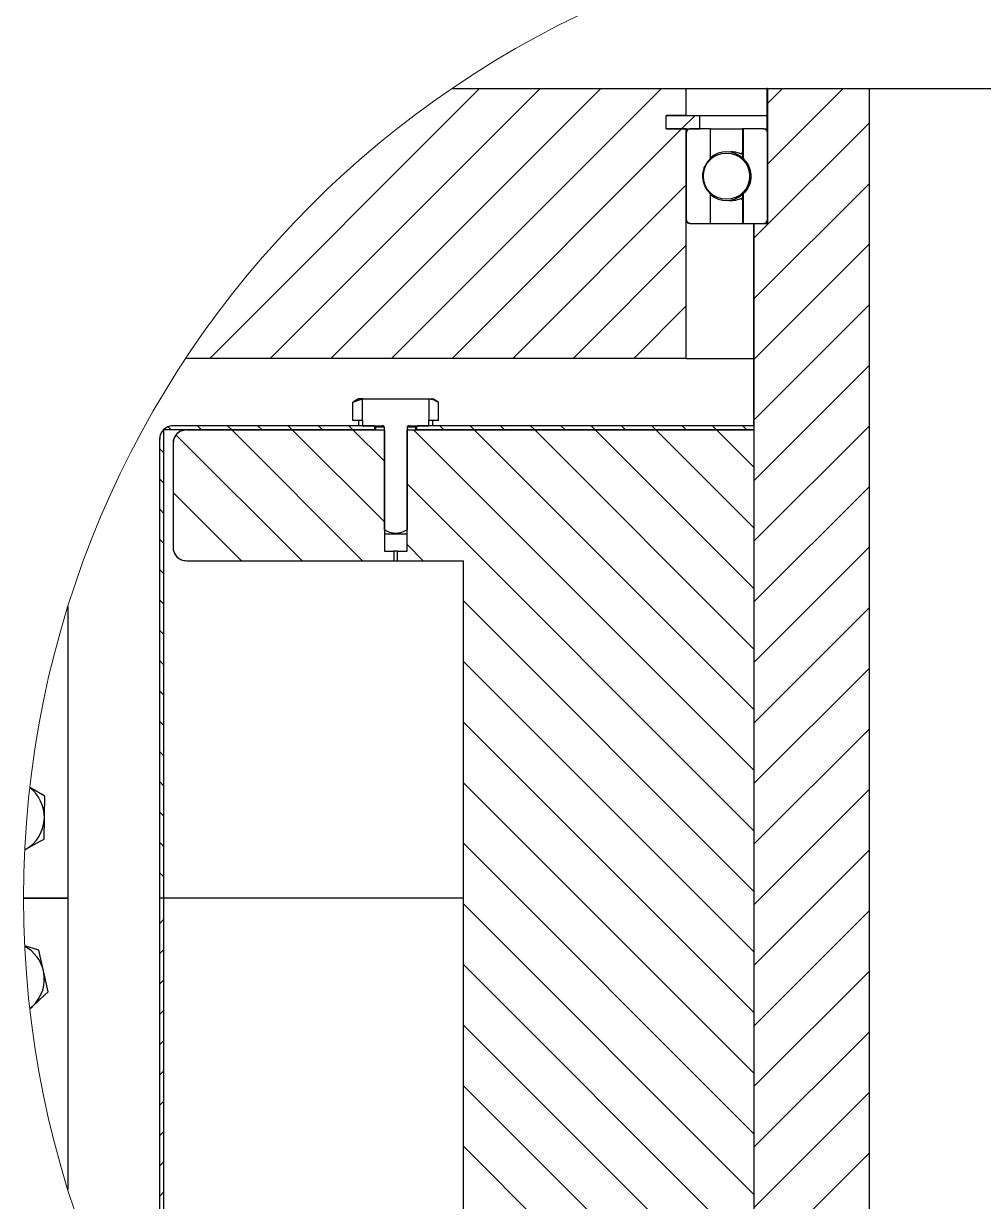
# Model space of a CAD drawing. Header units: millimetres. Extents: x -48 to 1187, y 2 to 839.
# Drawn here: x 536.6 to 607.7, y 161.1 to 248.3 of the extents above; entities that cross this region are included whole.
import ezdxf

# ---------------------------------------------------------------- set-up
doc = ezdxf.new("R2010")
doc.units = ezdxf.units.MM

# ---------------------------------------------------------------- blocks, each defined once
blk = doc.blocks.new('SW_HATCH_5')
at = {"color": 0, "linetype": 'Continuous', "lineweight": 18}
for p, q in [((-101.944, 95.622), (-81.944, 115.622)), ((-97.454, 95.622), (-77.453, 115.622)), ((-92.963, 95.622), (-72.963, 115.622)), ((-88.473, 95.622), (-68.473, 115.622)), ((-60.617, 110.008), (-55.003, 115.622)), ((-60.617, 114.498), (-59.493, 115.622)), ((-66.983, 112.622), (-65.983, 113.622)), ((-83.983, 95.622), (-66.983, 112.622)), ((-61.619, 104.516), (-53.083, 113.051)), ((-79.493, 95.622), (-66.628, 108.487)), ((-61.619, 100.026), (-53.083, 108.561)), ((-75.003, 95.622), (-66.628, 103.997)), ((-61.619, 95.535), (-53.083, 104.071)), ((-61.619, 91.045), (-53.083, 99.581)), ((-70.513, 95.622), (-66.628, 99.507)), ((-61.619, 86.555), (-53.083, 95.091)), ((-104.802, 90.322), (-105.016, 90.537)), ((-95.102, 80.622), (-104.421, 89.941)), ((-102.557, 90.322), (-102.857, 90.622)), ((-100.311, 90.322), (-100.611, 90.622)), ((-90.611, 80.622), (-100.311, 90.322)), ((-98.066, 90.322), (-98.366, 90.622)), ((-95.821, 90.322), (-96.121, 90.622)), ((-89.002, 83.503), (-95.821, 90.322)), ((-93.576, 90.322), (-93.876, 90.622)), ((-91.331, 90.322), (-91.631, 90.622)), ((-89.002, 87.993), (-91.331, 90.322)), ((-61.619, 65.1), (-86.841, 90.322)), ((-84.596, 90.322), (-84.896, 90.622)), ((-82.351, 90.322), (-82.651, 90.622)), ((-61.619, 69.59), (-82.351, 90.322)), ((-80.106, 90.322), (-80.406, 90.622)), ((-77.861, 90.322), (-78.161, 90.622)), ((-61.619, 74.08), (-77.861, 90.322)), ((-75.616, 90.322), (-75.916, 90.622)), ((-73.371, 90.322), (-73.671, 90.622)), ((-61.619, 78.57), (-73.371, 90.322)), ((-71.126, 90.322), (-71.426, 90.622)), ((-68.881, 90.322), (-69.181, 90.622)), ((-61.619, 83.061), (-68.881, 90.322)), ((-66.635, 90.322), (-66.935, 90.622)), ((-64.39, 90.322), (-64.69, 90.622)), ((-61.619, 87.551), (-64.39, 90.322)), ((-62.145, 90.322), (-62.445, 90.622)), ((-61.619, 82.065), (-53.083, 90.601)), ((-105.348, 88.624), (-105.648, 88.924)), ((-105.348, 86.379), (-105.648, 86.679)), ((-99.592, 80.622), (-104.648, 85.679)), ((-61.619, 60.61), (-87.32, 86.311)), ((-61.619, 77.575), (-53.083, 86.111)), ((-105.348, 84.134), (-105.648, 84.434)), ((-105.348, 81.889), (-105.648, 82.189)), ((-86.121, 80.622), (-87.32, 81.82)), ((-61.619, 73.085), (-53.083, 81.62)), ((-105.348, 79.644), (-105.648, 79.944)), ((-105.348, 77.398), (-105.648, 77.699)), ((-61.619, 56.12), (-83.142, 77.642)), ((-61.619, 68.595), (-53.083, 77.13)), ((-105.348, 75.153), (-105.648, 75.453)), ((-105.348, 72.908), (-105.648, 73.208)), ((-61.619, 51.63), (-83.142, 73.152)), ((-61.619, 64.105), (-53.083, 72.64)), ((-105.348, 70.663), (-105.648, 70.963)), ((-105.348, 68.418), (-105.648, 68.718)), ((-61.619, 47.14), (-83.142, 68.662)), ((-61.619, 59.614), (-53.083, 68.15)), ((-105.348, 66.173), (-105.648, 66.473)), ((-105.348, 63.928), (-105.648, 64.228)), ((-61.619, 42.649), (-83.142, 64.172)), ((-61.619, 55.124), (-53.083, 63.66)), ((-105.348, 61.683), (-105.648, 61.983)), ((-105.348, 59.438), (-105.648, 59.738)), ((-61.619, 38.159), (-83.142, 59.682)), ((-61.619, 50.634), (-53.083, 59.17)), ((-105.348, 57.193), (-105.648, 57.493)), ((-61.619, 33.669), (-83.142, 55.192)), ((-61.619, 46.144), (-53.083, 54.68)), ((-105.648, 53.751), (-105.348, 54.051)), ((-105.648, 51.506), (-105.348, 51.806)), ((-61.619, 29.179), (-83.142, 50.701)), ((-61.619, 41.654), (-53.083, 50.19)), ((-105.648, 49.261), (-105.348, 49.561)), ((-105.648, 47.016), (-105.348, 47.316)), ((-61.619, 24.689), (-83.142, 46.211)), ((-61.619, 37.164), (-53.083, 45.699)), ((-105.648, 44.771), (-105.348, 45.071)), ((-105.648, 42.526), (-105.348, 42.826)), ((-62.342, 20.922), (-83.142, 41.721)), ((-61.619, 32.674), (-53.083, 41.209)), ((-105.648, 40.281), (-105.348, 40.581)), ((-105.648, 38.036), (-105.348, 38.336)), ((-66.832, 20.922), (-83.142, 37.231)), ((-61.619, 28.183), (-53.083, 36.719)), ((-105.648, 35.791), (-105.348, 36.091)), ((-105.648, 33.546), (-105.348, 33.846))]:
    blk.add_line(p, q, dxfattribs=at)

msp = doc.modelspace()

# ---------------------------------------------------------------- linework, layer by layer
at = {"color": 7, "linetype": 'Continuous', "lineweight": 25}
for p, q in [((568.373823, 243.530363), (585.732961, 243.530363)), ((585.732961, 241.530366), (585.732961, 243.530363)), ((585.732961, 243.530363), (591.744268, 243.530363)), ((591.700131, 243.530363), (591.700131, 240.38019)), ((591.744268, 243.530363), (591.700131, 243.530363)), ((591.744268, 243.530363), (591.744268, 233.530365)), ((591.744268, 243.530363), (599.27755, 243.530363)), ((599.27755, 243.530363), (599.27755, 118.530367)), ((599.27755, 243.530363), (619.122708, 243.530363)), ((584.231013, 240.530364), (584.231013, 241.530366)), ((584.231013, 241.530366), (586.734438, 241.530366)), ((585.732961, 241.530366), (584.231013, 241.530366)), ((586.734438, 240.530364), (586.734438, 241.530366)), ((586.734438, 241.530366), (591.700131, 241.530366)), ((584.231013, 240.530364), (586.734438, 240.530364)), ((585.732961, 240.530364), (584.231013, 240.530364)), ((585.732961, 223.530367), (585.732961, 240.530364)), ((585.732961, 240.230367), (585.732961, 233.830363)), ((587.535703, 240.530364), (586.033398, 240.530364)), ((587.535703, 238.338277), (587.535703, 240.530364)), ((587.535703, 240.530364), (589.940125, 240.530364)), ((589.90013, 240.530364), (589.90013, 238.382377)), ((589.940125, 240.530364), (589.90013, 240.530364)), ((589.940125, 240.530364), (589.940125, 238.338277)), ((591.443503, 240.530364), (589.940125, 240.530364)), ((591.443503, 240.530364), (591.700131, 240.530364)), ((591.744268, 233.830363), (591.744268, 240.230367)), ((589.90013, 238.747381), (589.755917, 238.695145)), ((589.923108, 238.338277), (589.913661, 238.354109)), ((589.940125, 238.338277), (589.923108, 238.338277)), ((587.535703, 233.530365), (587.535703, 235.72246)), ((589.90013, 235.678352), (589.90013, 233.530365)), ((589.940125, 235.72246), (589.923108, 235.72246)), ((589.940125, 235.72246), (589.940125, 233.530365)), ((589.755917, 235.365584), (589.90013, 235.313348)), ((586.033398, 233.530365), (586.000139, 233.530365)), ((586.033398, 233.530365), (587.535703, 233.530365)), ((587.535703, 233.530365), (589.940125, 233.530365)), ((589.940125, 233.530365), (589.90013, 233.530365)), ((589.940125, 233.530365), (591.443503, 233.530365)), ((590.700144, 233.530365), (590.700144, 218.530364)), ((590.741867, 233.530365), (590.741867, 133.530365)), ((590.741867, 233.530365), (591.744268, 233.530365)), ((591.700131, 233.677737), (591.700131, 233.530365)), ((585.732961, 223.530367), (548.646146, 223.530367)), ((585.732961, 223.530367), (590.700144, 223.530367)), ((561.026299, 220.284745), (561.734402, 220.524087)), ((561.026299, 218.930364), (561.026299, 220.284745)), ((561.450118, 220.530368), (561.080331, 220.316857)), ((561.746562, 220.530368), (561.450118, 220.530368)), ((561.746562, 220.530368), (561.734402, 220.524087)), ((561.734402, 218.930364), (561.734402, 220.524087)), ((561.746562, 220.530368), (566.65411, 220.530368)), ((566.653782, 220.530368), (566.950137, 220.530368)), ((566.654527, 220.530145), (566.654527, 218.930364)), ((567.326838, 220.312864), (566.950137, 220.530368)), ((567.373956, 218.930364), (567.373956, 220.284745)), ((562.632495, 218.230367), (547.012532, 218.230367)), ((547.012532, 183.530364), (547.012532, 218.230367)), ((562.600726, 218.530364), (547.712678, 218.530364)), ((548.712874, 218.230367), (563.315207, 218.230367)), ((561.734402, 218.930364), (561.026299, 218.930364)), ((561.450118, 218.930364), (561.450118, 218.530364)), ((561.734402, 218.930364), (561.746562, 218.930364)), ((561.746562, 218.930364), (561.746562, 218.530364)), ((561.746562, 218.530364), (563.191438, 218.530364)), ((562.600726, 218.530364), (562.632495, 218.505368)), ((562.632495, 218.505368), (562.632495, 218.230367)), ((562.666261, 218.505368), (562.632495, 218.505368)), ((562.700117, 218.430363), (562.700117, 218.230367)), ((563.359016, 218.430363), (562.700117, 218.430363)), ((563.315207, 218.230367), (563.359016, 218.205363)), ((563.359016, 210.810866), (563.359016, 218.430363)), ((565.041238, 218.430363), (565.041238, 210.810866)), ((565.700138, 218.430363), (565.041238, 218.430363)), ((565.041238, 218.205363), (565.085048, 218.230367)), ((565.085048, 218.230367), (590.741867, 218.230367)), ((565.208817, 218.530364), (566.653693, 218.530364)), ((565.700138, 218.230367), (565.700138, 218.430363)), ((565.767759, 218.505368), (565.733993, 218.505368)), ((565.767759, 218.505368), (565.799529, 218.530364)), ((565.767759, 218.230367), (565.767759, 218.505368)), ((590.741867, 218.230367), (565.767759, 218.230367)), ((590.741867, 218.530364), (565.799529, 218.530364)), ((566.653693, 218.930364), (566.654527, 218.930364)), ((566.653693, 218.530364), (566.653693, 218.930364)), ((567.373956, 218.930364), (566.654527, 218.930364)), ((566.950137, 218.530364), (566.950137, 218.930364)), ((590.741867, 218.530364), (590.741867, 218.230367)), ((590.741867, 218.230367), (590.741867, 148.830365)), ((546.700144, 217.530362), (546.700144, 183.530364)), ((546.712482, 217.530362), (546.700144, 217.530362)), ((546.712482, 183.530364), (546.712482, 217.530362)), ((563.359016, 218.205363), (563.359016, 209.230363)), ((565.041238, 209.230363), (565.041238, 218.205363)), ((547.700131, 217.230365), (547.700131, 209.530365)), ((547.712678, 217.230365), (547.700131, 217.230365)), ((547.712678, 217.230365), (547.712678, 209.530365)), ((547.700131, 209.530365), (547.712678, 209.530365)), ((563.359016, 209.230363), (564.058835, 209.230363)), ((564.058835, 209.230363), (564.058835, 208.530366)), ((564.34142, 209.230363), (564.058835, 209.230363)), ((564.34142, 208.530366), (564.34142, 209.230363)), ((564.34142, 209.230363), (565.041238, 209.230363)), ((548.712874, 208.530366), (564.058835, 208.530366)), ((564.058835, 208.530366), (564.34142, 208.530366)), ((564.34142, 208.530366), (569.219405, 208.530366)), ((569.200123, 208.530366), (569.200123, 158.530365)), ((569.219405, 158.530365), (569.219405, 208.530366)), ((539.918089, 205.13558), (539.918089, 183.52608)), ((538.191343, 191.072851), (537.092144, 191.729397)), ((538.144255, 187.897772), (538.167799, 189.485311)), ((536.715383, 187.100816), (536.757642, 187.124386)), ((536.757642, 187.124386), (536.715561, 187.104404)), ((539.918089, 183.526389), (536.627496, 183.526389)), ((536.627496, 183.52608), (539.918089, 183.52608)), ((539.918089, 183.526389), (539.918089, 161.925149)), ((546.700144, 183.530364), (546.700144, 149.530365)), ((546.700144, 183.530364), (546.712482, 183.530364)), ((547.012532, 183.530364), (546.712482, 183.530364)), ((546.712482, 149.530365), (546.712482, 183.530364)), ((569.200123, 183.530364), (547.012532, 183.530364)), ((547.012532, 148.830365), (547.012532, 183.530364)), ((537.751431, 179.680189), (536.713267, 180.003373)), ((538.450027, 176.582556), (538.100744, 178.131372)), ((537.283355, 175.505657), (537.090087, 175.349388)), ((537.092352, 175.329372), (537.283355, 175.505657))]:
    msp.add_line(p, q, dxfattribs=at)
at = {"color": 7, "linetype": 'Continuous', "lineweight": 25, "flags": 128}
for points in [[(563.359016, 210.530363), (563.624227, 210.530367), (564.079428, 210.530367), (564.553017, 210.530367), (564.972872, 210.530367), (565.041238, 210.530367)], [(538.167799, 189.485311), (538.169468, 189.59808), (538.191343, 191.072851)], [(536.757642, 187.124386), (537.865573, 187.742338), (538.144255, 187.897772)], [(538.100744, 178.131372), (538.075918, 178.241389), (537.751431, 179.680189)], [(537.283355, 175.505657), (538.215542, 176.366119), (538.450027, 176.582556)]]:
    msp.add_lwpolyline(points, dxfattribs=at)
at = {"color": 7, "linetype": 'Continuous', "lineweight": 18}
msp.add_circle((609.200173, 183.526684), 72.572572, dxfattribs=at)
at = {"color": 7, "linetype": 'Continuous', "lineweight": 25}
msp.add_circle((588.711819, 237.030374), 1.714052, dxfattribs=at)
for centre, radius, start, end in [((586.000135, 240.230336), 0.300028, 89.99924092, 152.93560445), ((588.711822, 237.030375), 1.79999, 47.71714199, 130.79866851), ((589.071414, 237.030277), 1.80009, 62.58870521, 95.73231714), ((588.711828, 237.030347), 1.799983, 229.20089644, 312.12017514), ((589.071414, 237.030392), 1.800029, 264.26749785, 297.41229643), ((586.000135, 233.830393), 0.300028, 207.06439555, 270.00075908), ((547.700094, 217.530414), 0.99995, 89.99787753, 180.00297625), ((548.700145, 217.230353), 1.000014, 90.00152125, 179.99933252), ((562.600159, 218.430406), 0.099958, 359.97503525, 90.01642652), ((565.800147, 218.430355), 0.100009, 90.01272506, 179.99581317), ((548.700132, 209.530367), 1.000001, 180.00015217, 269.9992075), ((535.431003, 189.529338), 2.737149, 359.07836881, 52.7027284), ((535.418113, 189.526072), 2.749988, 299.15039128, 359.15072537), ((535.4552, 177.545844), 2.709565, 12.47986647, 62.26566343), ((535.418062, 177.526409), 2.750047, 312.70913413, 12.70800712)]:
    msp.add_arc(centre, radius, start, end, dxfattribs=at)
for points, knots in [([(586.033398, 240.530364), (586.026989, 240.530236), (585.986916, 240.529436), (585.913599, 240.511633), (585.826955, 240.456254), (585.763985, 240.375213), (585.736063, 240.295114), (585.733707, 240.245942), (585.732961, 240.230367)], [0, 0, 0, 0, 0.040954888, 0.256054895, 0.471146785, 0.685986691, 0.900530877, 1, 1, 1, 1]), ([(591.744268, 240.230367), (591.741861, 240.258949), (591.736625, 240.321137), (591.692097, 240.408756), (591.619573, 240.480335), (591.532244, 240.523218), (591.47102, 240.528148), (591.443503, 240.530364)], [0, 0, 0, 0, 0.181974362, 0.395920529, 0.6100776562, 0.8247536165, 1, 1, 1, 1]), ([(587.535703, 235.72246), (587.401885, 235.871582), (587.134177, 236.169905), (586.948529, 236.754555), (586.957096, 237.356883), (587.153831, 237.919339), (587.41209, 238.202665), (587.535703, 238.338277)], [0, 0, 0, 0, 0.203389499, 0.406885556, 0.610202639, 0.813425957, 1, 1, 1, 1]), ([(589.923108, 235.72246), (590.056713, 235.871745), (590.324022, 236.170423), (590.508997, 236.755463), (590.500164, 237.358253), (590.303499, 237.920233), (590.045957, 238.203267), (589.923108, 238.338277)], [0, 0, 0, 0, 0.203462315, 0.407073868, 0.610696667, 0.81429877, 1, 1, 1, 1]), ([(589.940125, 238.338277), (590.073991, 238.189176), (590.341798, 237.890891), (590.527599, 237.306309), (590.519085, 236.704145), (590.322374, 236.141612), (590.06395, 235.85824), (589.940125, 235.72246)], [0, 0, 0, 0, 0.2033846011, 0.4068819861, 0.610108033, 0.8131807887, 1, 1, 1, 1]), ([(589.913303, 235.701546), (589.914251, 235.699196), (589.919244, 235.686823), (589.921379, 235.706511), (589.923108, 235.72246)], [0, 0, 0, 0, 0.189935541, 1, 1, 1, 1]), ([(585.732961, 233.830363), (585.735378, 233.80175), (585.740637, 233.739506), (585.78517, 233.651804), (585.857746, 233.580231), (585.944966, 233.53747), (586.006025, 233.532564), (586.033398, 233.530365)], [0, 0, 0, 0, 0.182274013, 0.396524922, 0.610903749, 0.82556142, 1, 1, 1, 1]), ([(591.443503, 233.530365), (591.449833, 233.53049), (591.4899, 233.531282), (591.563284, 233.54901), (591.650129, 233.604418), (591.713188, 233.685522), (591.741213, 233.765635), (591.743534, 233.814803), (591.744268, 233.830363)], [0, 0, 0, 0, 0.0404243467, 0.255878846, 0.4711994159, 0.6862031718, 0.9007008033, 1, 1, 1, 1]), ([(566.654438, 220.529936), (566.702204, 220.52666), (566.957638, 220.509137), (567.187267, 220.385369), (567.373956, 220.284745)], [0, 0, 0, 0, 0.186999117, 1, 1, 1, 1]), ([(547.712678, 218.530364), (547.63263, 218.524672), (547.440394, 218.511001), (547.156084, 218.383141), (546.935793, 218.18058), (546.781679, 217.928436), (546.718518, 217.714074), (546.713662, 217.566271), (546.712482, 217.530362)], [0, 0, 0, 0, 0.153127207, 0.367737308, 0.582335082, 0.716661472, 0.931162155, 1, 1, 1, 1]), ([(548.712874, 218.230367), (548.623448, 218.22334), (548.421774, 218.207493), (548.170856, 218.085222), (547.946695, 217.893147), (547.781291, 217.643155), (547.716771, 217.395323), (547.713336, 217.256893), (547.712678, 217.230365)], [0, 0, 0, 0, 0.171005401, 0.385651904, 0.52004543, 0.734590462, 0.949137313, 1, 1, 1, 1]), ([(563.359016, 218.430363), (563.358309, 218.436978), (563.356729, 218.451755), (563.342207, 218.475387), (563.311098, 218.502085), (563.258699, 218.525122), (563.214895, 218.528536), (563.191438, 218.530364)], [0, 0, 0, 0, 0.093300481, 0.2083838866, 0.3811028479, 0.6685736648, 1, 1, 1, 1]), ([(565.208817, 218.530364), (565.18651, 218.528704), (565.144511, 218.525579), (565.094103, 218.504538), (565.062228, 218.479856), (565.046459, 218.45747), (565.041564, 218.44069), (565.041295, 218.432168), (565.041238, 218.430363)], [0, 0, 0, 0, 0.314929023, 0.59295831, 0.758280115, 0.879410383, 0.974454108, 1, 1, 1, 1]), ([(565.041238, 210.810866), (564.856066, 210.718205), (564.537059, 210.558574), (563.988001, 210.538028), (563.617361, 210.671282), (563.408017, 210.784391), (563.359016, 210.810866)], [0, 0, 0, 0, 0.34650188, 0.596936547, 0.905655368, 1, 1, 1, 1]), ([(547.712678, 209.530365), (547.714375, 209.486867), (547.718805, 209.373314), (547.773663, 209.152622), (547.918957, 208.890512), (548.175562, 208.665395), (548.455593, 208.547028), (548.640285, 208.535067), (548.712874, 208.530366)], [0, 0, 0, 0, 0.083317085, 0.217501635, 0.43201521, 0.646539466, 0.861080515, 1, 1, 1, 1])]:
    msp.add_open_spline(points, degree=3, knots=knots, dxfattribs=at)

# ---------------------------------------------------------------- block references
at = {"color": 7, "linetype": 'Continuous', "lineweight": 18}
msp.add_blockref('SW_HATCH_5', (652.36094, 127.908351), dxfattribs=at)

doc.saveas('drawing.dxf')
